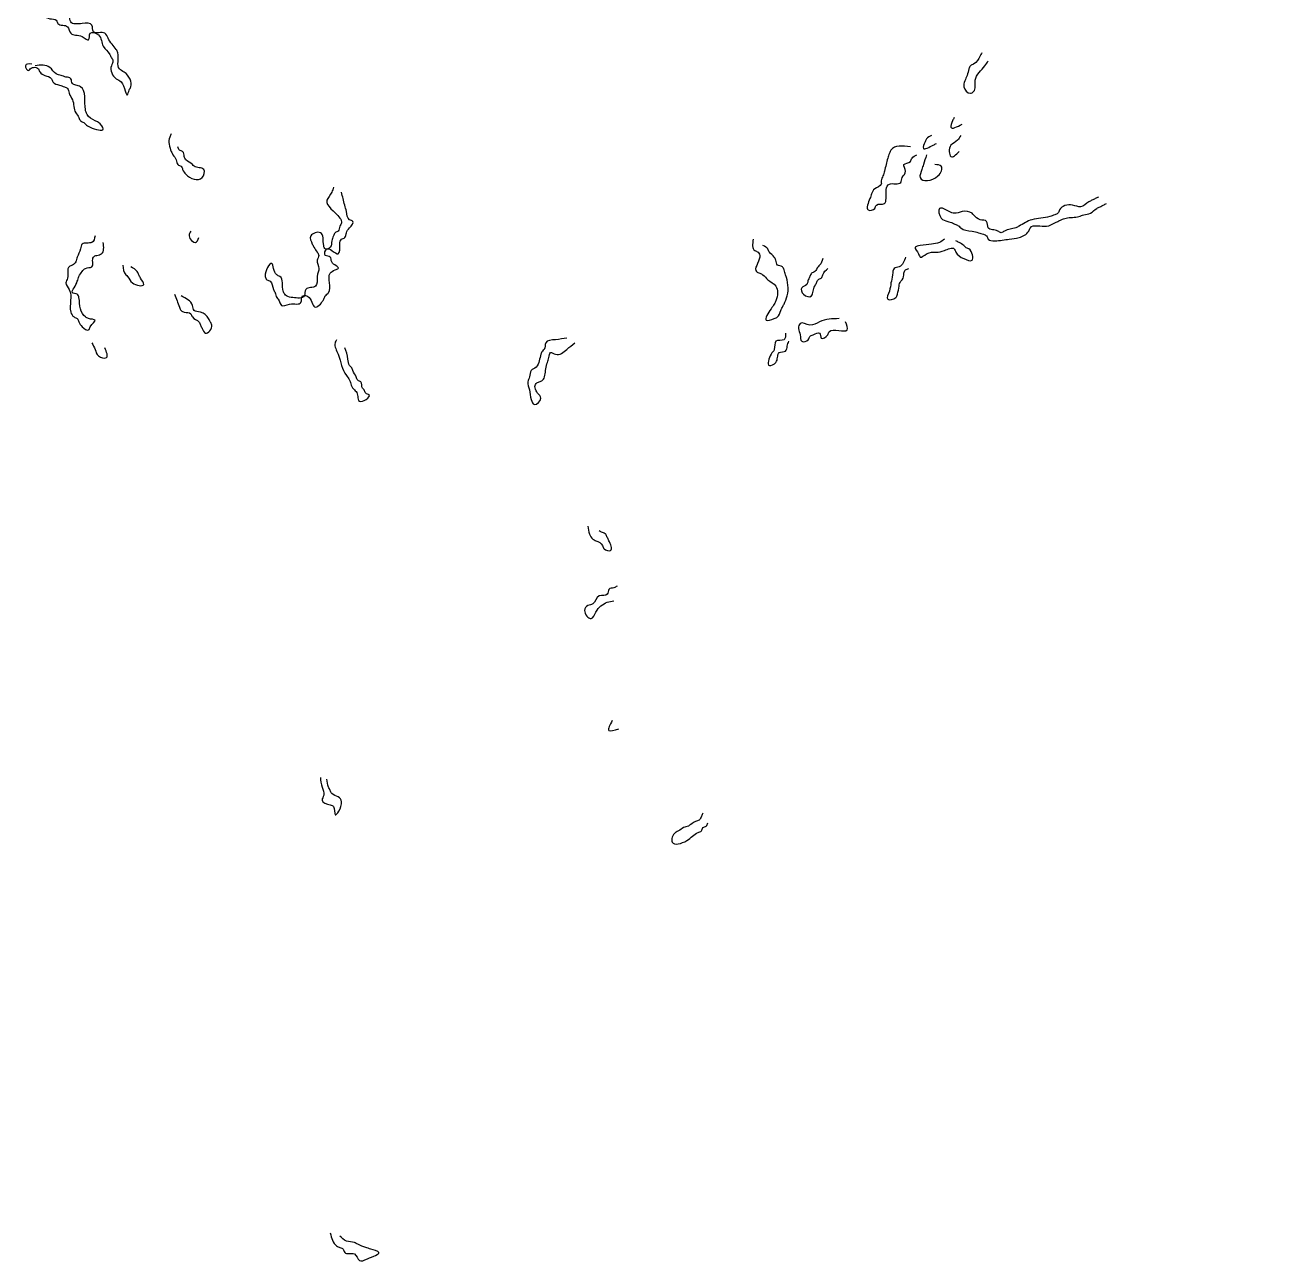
# Model space of a CAD drawing. Header units: metres. Extents: x 0 to 100, y 0 to 141.
# Drawn here: x 1.27 to 20.73, y 92.06 to 111.12 of the extents above; entities that cross this region are included whole.
import ezdxf

# ---------------------------------------------------------------- set-up
doc = ezdxf.new("R2010")
doc.units = ezdxf.units.M

msp = doc.modelspace()

# ---------------------------------------------------------------- linework, layer by layer
for points in [[(1.5, 111.375), (1.65, 111.225), (1.75, 111.2), (1.775, 111.15), (1.85, 111.125), (1.925, 111.1), (1.975, 111), (2.15, 110.95), (2.25, 110.9), (2.275, 111), (2.4, 110.975), (2.475, 110.8), (2.575, 110.675), (2.6, 110.625), (2.625, 110.575), (2.6, 110.5), (2.675, 110.3), (2.75, 110.25), (2.85, 110.05), (2.875, 110.125), (2.9, 110.175), (2.8, 110.4), (2.725, 110.45), (2.7, 110.7), (2.675, 110.75), (2.55, 110.925), (2.5, 111), (2.325, 111.025), (2.3, 111.125), (2.15, 111.15), (1.975, 111.175), (1.95, 111.275), (1.925, 111.325), (1.825, 111.35)], [(1.375, 110.525), (1.275, 110.5), (1.325, 110.425), (1.35, 110.45), (1.4, 110.475), (1.475, 110.45), (1.5, 110.4), (1.575, 110.35), (1.675, 110.3), (1.7, 110.25), (1.8, 110.2), (1.875, 110.175), (1.925, 110.15), (1.95, 110.075), (2, 109.975), (2.05, 109.775), (2.1, 109.7), (2.125, 109.65), (2.175, 109.625), (2.2, 109.6), (2.275, 109.55), (2.475, 109.525), (2.4, 109.625), (2.35, 109.65), (2.225, 109.75), (2.2, 109.825), (2.125, 110.175), (2.05, 110.2), (2, 110.225), (1.975, 110.3), (1.9, 110.325), (1.825, 110.35), (1.75, 110.375), (1.65, 110.475), (1.425, 110.5)], [(16.025, 110.7), (16, 110.65), (15.9, 110.525), (15.85, 110.5), (15.825, 110.45), (15.8, 110.35), (15.75, 110.175), (15.85, 110.075), (15.9, 110.1), (15.925, 110.275), (16.075, 110.5), (16.125, 110.575)], [(15.6, 109.7), (15.575, 109.65), (15.55, 109.55), (15.725, 109.6)], [(3.525, 109.45), (3.5, 109.4), (3.525, 109.175), (3.55, 109.125), (3.6, 109.05), (3.625, 108.975), (3.675, 108.95), (3.7, 108.9), (3.75, 108.825), (3.875, 108.75), (4, 108.775), (4.025, 108.9), (3.875, 108.95), (3.85, 108.975), (3.75, 109.05), (3.725, 109.1), (3.7, 109.175), (3.65, 109.2), (3.625, 109.25)], [(15.25, 109.425), (15.175, 109.375), (15.15, 109.325), (15.125, 109.225), (15.275, 109.275), (15.325, 109.3)], [(15.7, 109.425), (15.65, 109.35), (15.55, 109.275), (15.525, 109.175), (15.55, 109.1), (15.675, 109.175)], [(14.925, 109.25), (14.625, 109.2), (14.6, 109.15), (14.575, 109.075), (14.55, 108.975), (14.525, 108.875), (14.5, 108.8), (14.475, 108.725), (14.475, 108.675), (14.375, 108.6), (14.325, 108.525), (14.3, 108.45), (14.275, 108.275), (14.375, 108.3), (14.4, 108.35), (14.525, 108.375), (14.55, 108.45), (14.6, 108.675), (14.775, 108.7), (14.8, 108.775), (14.85, 108.875), (14.825, 108.975), (14.925, 109.025), (14.95, 109.075), (15.025, 109.125)], [(15.175, 109.125), (15.125, 108.975), (15.1, 108.9), (15.075, 108.775), (15.35, 108.8), (15.4, 108.95), (15.3, 108.975)], [(6.025, 108.625), (6, 108.55), (5.925, 108.425), (6.125, 108.15), (6.15, 108.075), (6.125, 108.025), (6.1, 107.95), (6.05, 107.925), (6.025, 107.875), (6, 107.8), (5.975, 107.7), (5.9, 107.675), (5.875, 107.725), (5.825, 107.925), (5.675, 107.875), (5.7, 107.75), (5.725, 107.7), (5.775, 107.625), (5.8, 107.575), (5.775, 107.5), (5.8, 107.375), (5.775, 107.25), (5.75, 107.1), (5.6, 107.05), (5.575, 106.95), (5.4, 106.925), (5.3, 106.95), (5.275, 106.975), (5.25, 107.025), (5.2, 107.25), (5.15, 107.275), (5.075, 107.45), (4.975, 107.25), (5, 107.2), (5.05, 107.175), (5.1, 107.05), (5.125, 107), (5.15, 106.925), (5.175, 106.9), (5.225, 106.8), (5.35, 106.825), (5.525, 106.85), (5.55, 106.95), (5.65, 106.925), (5.75, 106.775), (5.825, 106.825), (5.875, 106.9), (5.9, 106.95), (5.95, 107), (5.975, 107.3), (6.05, 107.35), (6.1, 107.375), (6, 107.475), (5.975, 107.55), (5.9, 107.575), (5.925, 107.675), (6, 107.65), (6.1, 107.6), (6.125, 107.75), (6.15, 107.825), (6.2, 107.85), (6.225, 107.925), (6.275, 108), (6.325, 108.1), (6.275, 108.125), (6.225, 108.25), (6.2, 108.35), (6.175, 108.45), (6.15, 108.55)], [(17.825, 108.475), (17.775, 108.45), (17.725, 108.425), (17.675, 108.4), (17.55, 108.325), (17.425, 108.35), (17.225, 108.275), (17.2, 108.225), (17.15, 108.2), (17.075, 108.175), (16.8, 108.125), (16.6, 108.025), (16.55, 108), (16.375, 107.95), (16.325, 107.925), (16.275, 107.95), (16.125, 108), (16.1, 108.1), (16, 108.125), (15.9, 108.2), (15.875, 108.225), (15.725, 108.25), (15.6, 108.225), (15.525, 108.25), (15.375, 108.3), (15.4, 108.15), (15.5, 108.1), (15.575, 108.075), (15.625, 108.05), (15.675, 108.025), (15.7, 108), (15.875, 107.95), (15.975, 107.925), (16.05, 107.9), (16.1, 107.875), (16.125, 107.825), (16.225, 107.8), (16.45, 107.825), (16.6, 107.85), (16.75, 107.95), (16.775, 108), (17.025, 108.025), (17.15, 108.075), (17.2, 108.1), (17.25, 108.125), (17.325, 108.15), (17.525, 108.175), (17.6, 108.2), (17.7, 108.225), (17.8, 108.3), (17.85, 108.325), (17.9, 108.35), (17.95, 108.375)], [(2.35, 107.875), (2.3, 107.775), (2.15, 107.75), (2.125, 107.675), (2.075, 107.55), (2.05, 107.475), (2, 107.425), (1.95, 107.4), (1.925, 107.225), (1.9, 107.15), (1.95, 107.05), (1.975, 106.7), (2.025, 106.625), (2.075, 106.6), (2.1, 106.55), (2.15, 106.475), (2.25, 106.425), (2.275, 106.475), (2.35, 106.575), (2.25, 106.6), (2.2, 106.625), (2.125, 106.75), (2.1, 106.925), (2.075, 106.975), (2, 107), (2.025, 107.075), (2.075, 107.175), (2.1, 107.25), (2.15, 107.325), (2.2, 107.375), (2.3, 107.4), (2.325, 107.55), (2.375, 107.575), (2.45, 107.6), (2.475, 107.775)], [(3.825, 107.95), (3.8, 107.875), (3.9, 107.775), (3.95, 107.85)], [(12.5, 107.825), (12.525, 107.65), (12.575, 107.625), (12.6, 107.55), (12.55, 107.325), (12.6, 107.3), (12.65, 107.275), (12.725, 107.2), (12.85, 107.1), (12.875, 107), (12.85, 106.875), (12.825, 106.825), (12.775, 106.75), (12.7, 106.575), (12.825, 106.6), (12.875, 106.625), (12.925, 106.725), (12.95, 106.775), (12.975, 106.825), (13.025, 106.95), (13, 107.275), (12.975, 107.35), (12.95, 107.4), (12.875, 107.425), (12.85, 107.5), (12.825, 107.55), (12.75, 107.625), (12.725, 107.675), (12.65, 107.725)], [(15.45, 107.825), (15.375, 107.775), (15.25, 107.75), (15.075, 107.725), (15, 107.7), (15.05, 107.6), (15.075, 107.55), (15.175, 107.6), (15.325, 107.625), (15.45, 107.65), (15.6, 107.675), (15.625, 107.625), (15.75, 107.525), (15.875, 107.5), (15.825, 107.675), (15.775, 107.7), (15.75, 107.725), (15.675, 107.775), (15.625, 107.8)], [(2.775, 107.425), (2.825, 107.275), (2.85, 107.25), (2.925, 107.15), (3.1, 107.125), (3.05, 107.225), (3.025, 107.275), (3, 107.325), (2.9, 107.4)], [(13.575, 107.525), (13.525, 107.425), (13.5, 107.4), (13.45, 107.325), (13.4, 107.3), (13.375, 107.25), (13.35, 107.2), (13.325, 107.125), (13.25, 107.075), (13.275, 106.975), (13.4, 106.95), (13.425, 107.025), (13.45, 107.1), (13.475, 107.15), (13.5, 107.2), (13.55, 107.225), (13.575, 107.275), (13.65, 107.375)], [(14.85, 107.55), (14.75, 107.4), (14.675, 107.375), (14.65, 107.275), (14.625, 107.15), (14.6, 107.025), (14.575, 106.9), (14.7, 106.925), (14.725, 106.975), (14.75, 107.1), (14.775, 107.175), (14.8, 107.2), (14.825, 107.3), (14.85, 107.35), (14.9, 107.375)], [(3.575, 106.975), (3.65, 106.775), (3.675, 106.725), (3.725, 106.7), (3.825, 106.675), (3.85, 106.625), (3.95, 106.55), (3.975, 106.5), (4, 106.45), (4.05, 106.375), (4.15, 106.5), (4.125, 106.55), (4.1, 106.6), (3.975, 106.7), (3.875, 106.725), (3.85, 106.8), (3.675, 106.95)], [(13.825, 106.6), (13.525, 106.55), (13.375, 106.5), (13.225, 106.525), (13.2, 106.45), (13.225, 106.35), (13.25, 106.25), (13.35, 106.275), (13.375, 106.325), (13.425, 106.35), (13.525, 106.375), (13.55, 106.3), (13.65, 106.35), (13.675, 106.4), (13.95, 106.425), (13.925, 106.55)], [(6.075, 106.275), (6.05, 106.225), (6.1, 106.05), (6.15, 105.875), (6.225, 105.725), (6.275, 105.65), (6.3, 105.575), (6.35, 105.5), (6.375, 105.475), (6.4, 105.4), (6.425, 105.325), (6.575, 105.425), (6.525, 105.45), (6.5, 105.5), (6.475, 105.525), (6.45, 105.625), (6.4, 105.65), (6.375, 105.7), (6.325, 105.8), (6.3, 105.85), (6.275, 105.875), (6.25, 105.975), (6.2, 106.15)], [(9.625, 106.3), (9.45, 106.275), (9.3, 106.225), (9.275, 106.125), (9.25, 106.1), (9.225, 106.05), (9.2, 105.95), (9.15, 105.85), (9.075, 105.8), (9.05, 105.7), (9.025, 105.625), (9.05, 105.5), (9.075, 105.35), (9.125, 105.275), (9.225, 105.375), (9.175, 105.45), (9.15, 105.6), (9.2, 105.625), (9.25, 105.65), (9.3, 105.825), (9.325, 105.925), (9.35, 106), (9.375, 106.075), (9.45, 106.05), (9.625, 106.125), (9.75, 106.225)], [(13, 106.375), (12.975, 106.275), (12.85, 106.25), (12.825, 106.125), (12.775, 106.05), (12.75, 105.875), (12.85, 105.925), (12.875, 106), (12.9, 106.075), (13, 106.1), (13.025, 106.175), (13.05, 106.25)], [(2.3, 106.225), (2.35, 106.125), (2.4, 106.025), (2.525, 106), (2.5, 106.15)], [(9.95, 103.4), (9.975, 103.275), (10.025, 103.2), (10.075, 103.175), (10.175, 103.1), (10.2, 103.05), (10.3, 103.025), (10.275, 103.175), (10.25, 103.225), (10.225, 103.275), (10.175, 103.3), (10.125, 103.325)], [(10.4, 102.475), (10.35, 102.45), (10.275, 102.425), (10.25, 102.35), (10.125, 102.325), (10.025, 102.2), (9.95, 102.175), (9.9, 102.1), (10, 101.975), (10.075, 102.075), (10.25, 102.225), (10.35, 102.25)], [(10.325, 100.4), (10.275, 100.25), (10.425, 100.275)], [(5.825, 99.525), (5.85, 99.375), (5.875, 99.25), (5.85, 99.175), (5.975, 99.1), (6.025, 99.075), (6.05, 98.95), (6.15, 99.15), (6.1, 99.225), (6, 99.275), (5.975, 99.325), (5.95, 99.375), (5.925, 99.5)], [(11.725, 98.975), (11.7, 98.925), (11.675, 98.875), (11.625, 98.85), (11.575, 98.825), (11.5, 98.775), (11.425, 98.75), (11.35, 98.7), (11.3, 98.675), (11.25, 98.525), (11.475, 98.55), (11.65, 98.675), (11.7, 98.7), (11.725, 98.75), (11.775, 98.775), (11.8, 98.825)], [(5.975, 92.5), (6.075, 92.3), (6.125, 92.275), (6.175, 92.25), (6.2, 92.2), (6.35, 92.175), (6.425, 92.075), (6.55, 92.1), (6.725, 92.2), (6.6, 92.25), (6.525, 92.275), (6.4, 92.325), (6.35, 92.35), (6.225, 92.375), (6.125, 92.45)]]:
    msp.add_spline(points, degree=3)

doc.saveas('drawing.dxf')
